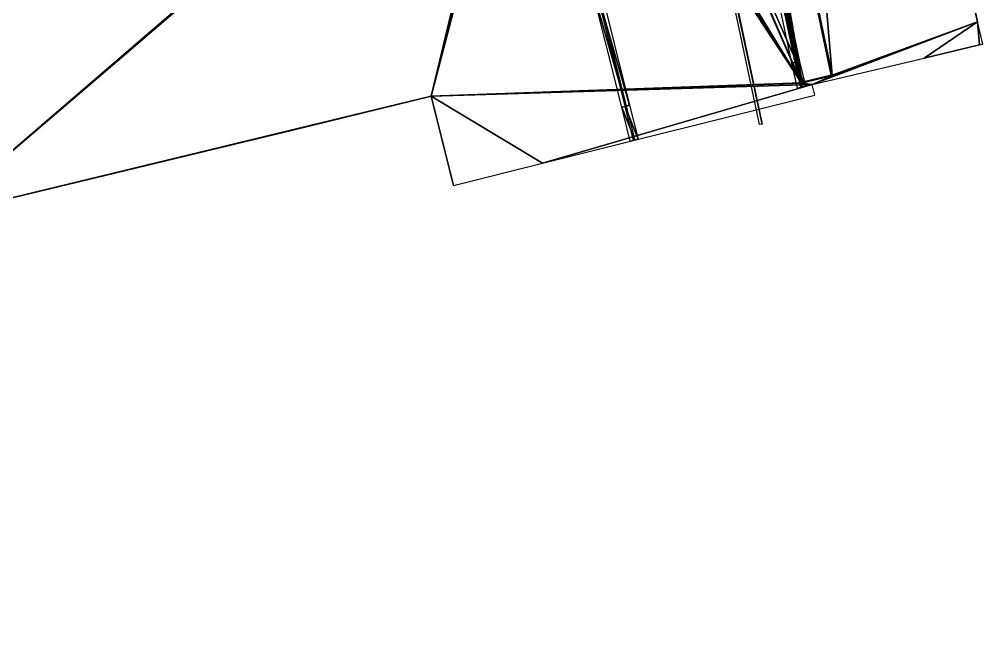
# Model space of a CAD drawing. Header units: metres. Extents: x -113 to 180, y -133 to 86.
# Drawn here: x 34.14 to 75.92, y -43.24 to -16.85 of the extents above; entities that cross this region are included whole.
import ezdxf

# ---------------------------------------------------------------- set-up
doc = ezdxf.new("R2010")
doc.units = ezdxf.units.M
for name, color, linetype, true_color in [('ACERA', 7, 'Continuous', 0xb9b3a6), ('ASFALTO', 7, 'Continuous', 0x4a4b4e), ('BORDILLO', 7, 'Continuous', 0xcfcac0), ('MARCA_VIAL', 7, 'Continuous', 0xe8e6e0)]:
    doc.layers.add(name, color=color, linetype=linetype, true_color=true_color)

msp = doc.modelspace()

# ---------------------------------------------------------------- linework, layer by layer
at = {"layer": 'ACERA'}
for points in [[(69.346, -19.282, 73.589), (63.023, 10.961, 74.73), (62.008, 15.765, 74.73)], [(68.085, -19.581, 73.69), (69.346, -19.282, 73.589), (62.008, 15.765, 74.73)], [(66.065, -10.069, 74.134), (68.085, -19.581, 73.69), (62.008, 15.765, 74.73)], [(69.346, -19.282, 73.459), (63.023, 10.961, 74.6), (63.023, 10.961, 74.73)], [(69.346, -19.282, 73.459), (63.023, 10.961, 74.73), (69.346, -19.282, 73.589)], [(-52.515, -29.114, 80.252), (-28.277, -24.578, 78.819), (55, -4.166, 74.312)], [(-52.515, -29.114, 80.252), (55, -4.166, 74.312), (8.797, -14.524, 76.835)], [(-28.277, -24.578, 78.819), (3.724, -16.747, 77.03), (55, -4.166, 74.312)], [(66.065, -10.069, 74.134), (67.878, -18.706, 73.74), (68.085, -19.581, 73.69)], [(66.065, -10.069, 74.004), (67.878, -18.706, 73.61), (67.878, -18.706, 73.74)], [(66.065, -10.069, 74.004), (67.878, -18.706, 73.74), (66.065, -10.069, 74.134)], [(67.878, -18.706, 73.61), (68.085, -19.581, 73.56), (68.085, -19.581, 73.69)], [(67.878, -18.706, 73.61), (68.085, -19.581, 73.69), (67.878, -18.706, 73.74)], [(68.085, -19.581, 73.56), (69.346, -19.282, 73.459), (69.346, -19.282, 73.589)], [(68.085, -19.581, 73.56), (69.346, -19.282, 73.589), (68.085, -19.581, 73.69)]]:
    msp.add_3dface(points, dxfattribs=at)
at = {"layer": 'ASFALTO'}
for points in [[(65.032, 30.023, 74.227), (65.323, 28.701, 74.397), (75.686, -16.961, 72.997)], [(65.032, 30.023, 74.227), (75.686, -16.961, 72.997), (72.558, -2.192, 74.012)], [(65.323, 28.686, 74.399), (63.063, 10.969, 74.612), (69.386, -19.274, 73.468)], [(65.323, 28.701, 74.397), (65.324, 28.697, 74.398), (75.686, -16.961, 72.997)], [(65.324, 28.69, 74.399), (65.323, 28.686, 74.399), (69.386, -19.274, 73.468)], [(65.324, 28.697, 74.398), (65.324, 28.694, 74.398), (69.386, -19.274, 73.468)], [(65.324, 28.697, 74.398), (69.386, -19.274, 73.468), (69.386, -19.278, 73.468)], [(65.324, 28.697, 74.398), (69.386, -19.278, 73.468), (75.686, -16.961, 72.997)], [(65.324, 28.694, 74.398), (65.324, 28.69, 74.399), (69.386, -19.274, 73.468)], [(67.838, -18.714, 73.625), (64.694, -3.863, 74.233), (53.594, 13.891, 74.616)], [(67.839, -18.715, 73.625), (67.838, -18.714, 73.625), (53.594, 13.891, 74.616)], [(68.046, -19.59, 73.575), (67.839, -18.715, 73.625), (53.594, 13.891, 74.616)], [(68.047, -19.594, 73.575), (68.046, -19.59, 73.575), (53.594, 13.891, 74.616)], [(68.049, -19.598, 73.574), (68.047, -19.594, 73.575), (53.594, 13.891, 74.616)], [(68.049, -19.598, 73.574), (53.594, 13.891, 74.616), (53.595, 13.887, 74.616)], [(68.049, -19.598, 73.574), (53.595, 13.887, 74.616), (53.596, 13.883, 74.616)], [(68.049, -19.598, 73.574), (53.596, 13.883, 74.616), (53.876, 12.575, 74.602)], [(68.049, -19.598, 73.574), (53.876, 12.575, 74.602), (56.794, -1.169, 74.232)], [(47.835, 2.226, 75.235), (-44.857, -20.434, 79.963), (-51.994, -27.141, 80.212)], [(47.835, 2.226, 75.235), (-51.994, -27.141, 80.212), (45.938, -5.013, 74.723)], [(47.835, 2.226, 75.235), (-10.13, -11.936, 78.544), (-44.857, -20.434, 79.963)], [(68.05, -19.601, 73.574), (56.795, -1.179, 74.232), (56.789, -1.512, 74.225)], [(68.05, -19.601, 73.574), (68.049, -19.598, 73.574), (56.794, -1.169, 74.232)], [(68.05, -19.601, 73.574), (56.794, -1.169, 74.232), (56.794, -1.172, 74.232)], [(68.05, -19.601, 73.574), (56.794, -1.172, 74.232), (56.795, -1.176, 74.232)], [(68.05, -19.601, 73.574), (56.795, -1.176, 74.232), (56.795, -1.179, 74.232)], [(68.05, -19.601, 73.574), (56.789, -1.516, 74.225), (56.74, -1.935, 74.216)], [(68.05, -19.601, 73.574), (56.789, -1.512, 74.225), (56.789, -1.516, 74.225)], [(68.05, -19.601, 73.574), (56.74, -1.937, 74.216), (56.68, -2.284, 74.206)], [(68.05, -19.601, 73.574), (56.74, -1.935, 74.216), (56.74, -1.937, 74.216)], [(56.678, -2.289, 74.206), (56.574, -2.617, 74.201), (52.005, -20.193, 74.681)], [(68.053, -19.604, 73.574), (56.678, -2.289, 74.206), (52.005, -20.193, 74.681)], [(68.053, -19.604, 73.574), (56.68, -2.284, 74.206), (56.678, -2.289, 74.206)], [(68.053, -19.604, 73.574), (68.05, -19.601, 73.574), (56.68, -2.284, 74.206)], [(75.686, -16.961, 72.997), (73.891, -8.409, 73.487), (72.558, -2.192, 74.012)], [(56.574, -2.617, 74.201), (56.574, -2.618, 74.201), (52.005, -20.193, 74.681)], [(56.574, -2.618, 74.201), (56.495, -2.848, 74.197), (52.005, -20.193, 74.681)], [(56.495, -2.848, 74.197), (56.494, -2.851, 74.197), (52.005, -20.193, 74.681)], [(56.494, -2.851, 74.197), (56.492, -2.854, 74.197), (52.005, -20.193, 74.681)], [(56.492, -2.854, 74.197), (56.364, -3.092, 74.195), (52.005, -20.193, 74.681)], [(56.364, -3.092, 74.195), (56.361, -3.096, 74.195), (52.005, -20.193, 74.681)], [(56.361, -3.096, 74.195), (56.148, -3.399, 74.193), (52.005, -20.193, 74.681)], [(55.986, -3.573, 74.192), (55.983, -3.575, 74.192), (30.523, -25.399, 75.513)], [(55.986, -3.573, 74.192), (30.523, -25.399, 75.513), (52.005, -20.193, 74.681)], [(55.983, -3.575, 74.192), (55.754, -3.747, 74.192), (30.523, -25.399, 75.513)], [(55.754, -3.747, 74.192), (55.464, -3.963, 74.191), (30.523, -25.399, 75.513)], [(55.754, -3.747, 74.192), (55.754, -3.747, 74.192), (30.523, -25.399, 75.513)], [(56.148, -3.399, 74.193), (56.144, -3.403, 74.193), (52.005, -20.193, 74.681)], [(56.144, -3.403, 74.193), (55.989, -3.57, 74.192), (52.005, -20.193, 74.681)], [(55.989, -3.57, 74.192), (55.986, -3.573, 74.192), (52.005, -20.193, 74.681)], [(55.221, -4.12, 74.191), (55.217, -4.121, 74.191), (-10.735, -35.509, 77.672)], [(55.221, -4.12, 74.191), (-10.735, -35.509, 77.672), (30.523, -25.399, 75.513)], [(55.217, -4.121, 74.191), (55.015, -4.203, 74.193), (-10.735, -35.509, 77.672)], [(55.464, -3.963, 74.191), (55.462, -3.965, 74.191), (30.523, -25.399, 75.513)], [(55.462, -3.965, 74.191), (55.224, -4.118, 74.191), (30.523, -25.399, 75.513)], [(55.224, -4.118, 74.191), (55.221, -4.12, 74.191), (30.523, -25.399, 75.513)], [(67.838, -18.714, 73.625), (66.026, -10.077, 74.018), (64.694, -3.863, 74.233)], [(67.838, -18.714, 73.625), (64.694, -3.863, 74.233), (64.694, -3.863, 74.233)], [(55.015, -4.203, 74.193), (54.574, -4.376, 74.198), (-42.28, -43.243, 79.49)], [(55.015, -4.203, 74.193), (55.015, -4.203, 74.193), (-42.28, -43.243, 79.49)], [(55.015, -4.203, 74.193), (-42.28, -43.243, 79.49), (-10.735, -35.509, 77.672)], [(54.574, -4.376, 74.198), (54.57, -4.378, 74.198), (-42.28, -43.243, 79.49)], [(54.57, -4.378, 74.198), (52.139, -5.005, 74.29), (-42.28, -43.243, 79.49)], [(52.138, -5.005, 74.29), (-8.228, -19.748, 77.521), (-46.862, -29.208, 79.76)], [(52.138, -5.005, 74.29), (-46.862, -29.208, 79.76), (-42.28, -43.243, 79.49)], [(52.139, -5.005, 74.29), (52.138, -5.005, 74.29), (-42.28, -43.243, 79.49)], [(52.138, -5.005, 74.29), (30.652, -10.238, 75.439), (-8.228, -19.748, 77.521)], [(-51.994, -27.141, 80.212), (28.447, -9.263, 75.731), (45.938, -5.013, 74.723)], [(68.522, -19.688, 73.529), (73.381, -18.536, 73.143), (75.686, -16.961, 72.997)], [(69.363, -19.318, 73.469), (68.522, -19.688, 73.529), (75.686, -16.961, 72.997)], [(69.366, -19.317, 73.468), (69.363, -19.318, 73.469), (75.686, -16.961, 72.997)], [(69.37, -19.314, 73.468), (69.366, -19.317, 73.468), (75.686, -16.961, 72.997)], [(69.373, -19.312, 73.468), (69.37, -19.314, 73.468), (75.686, -16.961, 72.997)], [(69.376, -19.309, 73.468), (69.373, -19.312, 73.468), (75.686, -16.961, 72.997)], [(69.378, -19.307, 73.468), (69.376, -19.309, 73.468), (75.686, -16.961, 72.997)], [(69.38, -19.303, 73.468), (69.378, -19.307, 73.468), (75.686, -16.961, 72.997)], [(69.382, -19.3, 73.468), (69.38, -19.303, 73.468), (75.686, -16.961, 72.997)], [(69.384, -19.296, 73.468), (69.382, -19.3, 73.468), (75.686, -16.961, 72.997)], [(69.385, -19.293, 73.468), (69.384, -19.296, 73.468), (75.686, -16.961, 72.997)], [(69.386, -19.289, 73.468), (69.385, -19.293, 73.468), (75.686, -16.961, 72.997)], [(69.386, -19.285, 73.468), (69.386, -19.289, 73.468), (75.686, -16.961, 72.997)], [(69.386, -19.281, 73.468), (69.386, -19.285, 73.468), (75.686, -16.961, 72.997)], [(69.386, -19.278, 73.468), (69.386, -19.281, 73.468), (75.686, -16.961, 72.997)], [(73.381, -18.536, 73.143), (75.771, -17.97, 72.953), (75.686, -16.961, 72.997)], [(75.771, -17.97, 72.953), (75.917, -17.935, 72.942), (75.686, -16.961, 72.997)], [(73.381, -18.536, 73.143), (75.771, -17.97, 72.953), (75.771, -17.97, 72.953)], [(68.055, -19.607, 73.573), (68.053, -19.604, 73.574), (52.005, -20.193, 74.681)], [(68.058, -19.61, 73.573), (68.055, -19.607, 73.573), (52.005, -20.193, 74.681)], [(68.061, -19.613, 73.573), (68.058, -19.61, 73.573), (52.005, -20.193, 74.681)], [(68.064, -19.615, 73.572), (68.061, -19.613, 73.573), (52.005, -20.193, 74.681)], [(68.067, -19.617, 73.572), (68.064, -19.615, 73.572), (52.005, -20.193, 74.681)], [(68.071, -19.618, 73.572), (68.067, -19.617, 73.572), (52.005, -20.193, 74.681)], [(68.075, -19.62, 73.571), (68.071, -19.618, 73.572), (52.005, -20.193, 74.681)], [(68.079, -19.62, 73.571), (68.075, -19.62, 73.571), (52.005, -20.193, 74.681)], [(68.083, -19.621, 73.57), (68.079, -19.62, 73.571), (52.005, -20.193, 74.681)], [(68.086, -19.621, 73.57), (68.083, -19.621, 73.57), (52.005, -20.193, 74.681)], [(68.086, -19.621, 73.57), (52.005, -20.193, 74.681), (68.522, -19.688, 73.529)], [(68.09, -19.621, 73.57), (68.086, -19.621, 73.57), (68.522, -19.688, 73.529)], [(68.094, -19.62, 73.569), (68.09, -19.621, 73.57), (68.522, -19.688, 73.529)], [(69.356, -19.321, 73.469), (68.094, -19.62, 73.569), (68.522, -19.688, 73.529)], [(69.363, -19.318, 73.469), (69.359, -19.32, 73.469), (68.522, -19.688, 73.529)], [(69.359, -19.32, 73.469), (69.356, -19.321, 73.469), (68.522, -19.688, 73.529)], [(52.005, -20.193, 74.681), (56.823, -23.101, 74.436), (68.522, -19.688, 73.529)], [(56.823, -23.101, 74.436), (68.636, -20.14, 73.503), (68.522, -19.688, 73.529)], [(30.523, -25.399, 75.513), (45.99, -21.663, 74.914), (52.005, -20.193, 74.681)], [(52.005, -20.193, 74.681), (52.598, -22.579, 74.719), (52.971, -24.067, 74.74)], [(52.005, -20.193, 74.681), (52.971, -24.067, 74.74), (56.823, -23.101, 74.436)], [(30.523, -25.399, 75.513), (38.326, -23.515, 75.211), (45.99, -21.663, 74.914)]]:
    msp.add_3dface(points, dxfattribs=at)
at = {"layer": 'BORDILLO'}
for points in [[(67.829, -18.718, 73.754), (65.82, -10.121, 74.152), (66.016, -10.08, 74.146)], [(67.829, -18.718, 73.754), (67.633, -18.759, 73.769), (65.82, -10.121, 74.152)], [(67.975, -18.685, 73.742), (65.967, -10.09, 74.149), (66.163, -10.049, 74.14)], [(67.975, -18.685, 73.742), (67.78, -18.726, 73.758), (65.967, -10.09, 74.149)], [(60.457, -20.618, 74.334), (58.945, -15.364, 74.465), (59.14, -15.316, 74.458)], [(60.457, -20.618, 74.334), (60.263, -20.667, 74.349), (58.945, -15.364, 74.465)], [(60.602, -20.582, 74.323), (59.091, -15.329, 74.46), (59.286, -15.281, 74.452)], [(60.602, -20.582, 74.323), (60.408, -20.63, 74.338), (59.091, -15.329, 74.46)], [(36.388, -15.495, 75.227), (28.613, -17.579, 75.663), (28.566, -17.385, 75.664)], [(36.423, -15.641, 75.226), (28.649, -17.725, 75.663), (28.602, -17.53, 75.663)], [(36.388, -15.495, 75.227), (36.435, -15.69, 75.225), (28.613, -17.579, 75.663)], [(36.423, -15.641, 75.226), (36.47, -15.836, 75.224), (28.649, -17.725, 75.663)], [(68.084, -19.792, 73.692), (67.634, -18.762, 73.769), (67.828, -18.716, 73.754)], [(68.084, -19.792, 73.692), (67.889, -19.838, 73.708), (67.634, -18.762, 73.769)], [(68.23, -19.757, 73.68), (67.78, -18.729, 73.758), (67.975, -18.683, 73.742)], [(68.23, -19.757, 73.68), (68.035, -19.804, 73.696), (67.78, -18.729, 73.758)], [(60.827, -22.098, 74.247), (60.263, -20.667, 74.349), (60.457, -20.618, 74.334)], [(60.827, -22.098, 74.247), (60.633, -22.146, 74.263), (60.263, -20.667, 74.349)], [(60.973, -22.061, 74.236), (60.408, -20.631, 74.338), (60.602, -20.582, 74.323)], [(60.973, -22.061, 74.236), (60.779, -22.11, 74.251), (60.408, -20.631, 74.338)]]:
    msp.add_3dface(points, dxfattribs=at)
at = {"layer": 'MARCA_VIAL'}
for points in [[(58.587, 14.675, 74.62), (58.704, 14.7, 74.62), (66.353, -21.399, 73.666)], [(58.587, 14.675, 74.62), (66.353, -21.399, 73.666), (66.235, -21.424, 73.675)]]:
    msp.add_3dface(points, dxfattribs=at)

doc.saveas('drawing.dxf')
